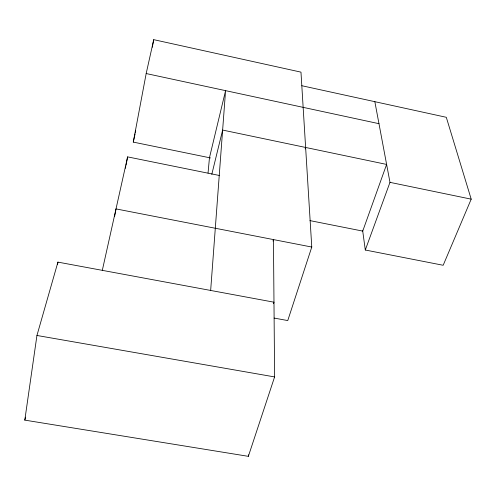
<?xml version="1.0" encoding="UTF-8"?>
<svg xmlns="http://www.w3.org/2000/svg" width="496" height="496" viewBox="0 0 496 496"><rect width="100%" height="100%" fill="white"/><g stroke="black" fill="none" stroke-linecap="round" stroke-linejoin="round"><path stroke-width="0.74" d="M273.519 303.664L273.978 302.194L57.927 262.117L36.946 335.47L24.8 420.124L248.347 456.339L248.378 454.795M210.657 290.451L225.575 90.644L209.461 157.722L208.047 173.048M57.579 264.405L57.927 262.117M114.601 216.516L116.008 208.909L311.773 247.045L287.761 320.565L274.108 318.066M125.482 168.274L125.761 166.755M126.046 165.236L127.602 156.879L219.244 175.454M210.521 157.939L133.275 142.104L146.177 73.544L153.729 39.661L300.973 72.137L311.773 247.045M152.303 47.225L153.729 39.661M133.275 142.104L135.079 133.883M135.408 132.389L135.73 130.894M102.312 270.351L127.602 156.879M211.804 174.35L222.63 130.07L386.613 164.424L362.731 231.099L309.95 220.608M24.8 420.124L25.606 417.161M273.011 241.05L273.451 239.58L274.61 376.923L248.347 456.339M305.176 148.936L305.623 147.455M301.816 85.721L446.301 117.298L471.2 199.156L443.176 265.273L365.298 250.015L389.98 182.354L374.846 101.68M36.946 335.47L274.61 376.923M389.98 182.354L471.2 199.156M146.177 73.544L378.975 123.684M362.601 230.169L365.298 250.015"/></g></svg>
